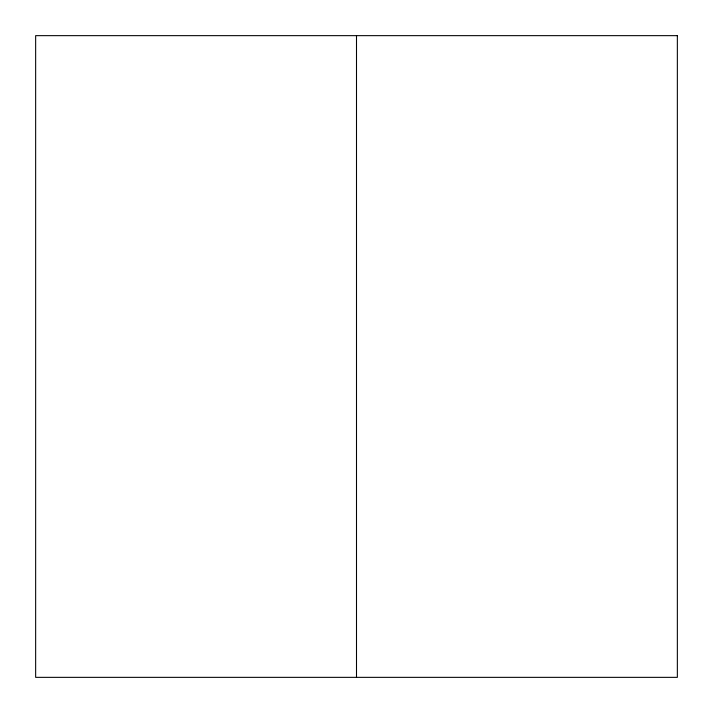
<?xml version="1.0" encoding="UTF-8"?>
<svg xmlns="http://www.w3.org/2000/svg" width="713" height="713" viewBox="0 0 713 713"><rect width="100%" height="100%" fill="white"/><g stroke="black" fill="none" stroke-linecap="round" stroke-linejoin="round"><path stroke-width="1.07" d="M356.5 35.65L356.5 677.35M677.35 35.65L35.65 35.65L35.65 677.35L677.35 677.35L677.35 35.65"/></g></svg>
